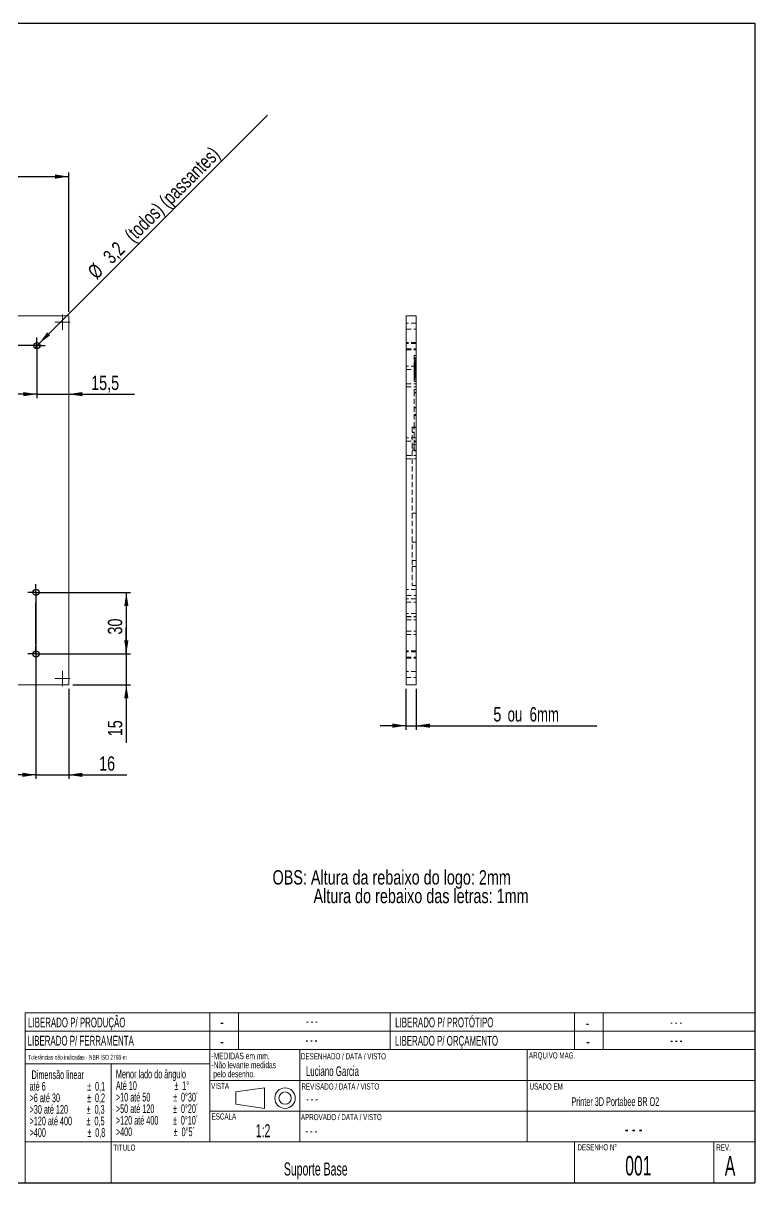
# Model space of a CAD drawing. Header units: millimetres. Extents: x 84 to 2066, y 33 to 1449.
# Drawn here: x 1174 to 2066, y 34 to 1449 of the extents above; entities that cross this region are included whole.
import ezdxf

# ---------------------------------------------------------------- set-up
doc = ezdxf.new("R2010")
doc.units = ezdxf.units.MM
doc.linetypes.add('HIDDEN', pattern=[1.905, 1.27, -0.635])
doc.layers.add('COTAS', color=1, linetype='Continuous')
doc.styles.add('SLDTEXTSTYLE0', font='TXT', dxfattribs={"width": 0.75})
doc.styles.add('SLDTEXTSTYLE1', font='TXT', dxfattribs={"width": 0.605})
doc.styles.add('SLDTEXTSTYLE2', font='TXT', dxfattribs={"width": 0.563})
doc.styles.add('SLDTEXTSTYLE3', font='TXT', dxfattribs={"width": 0.6875})
doc.dimstyles.new('SLDDIMSTYLE0', dxfattribs={"dimtxt": 17.5, "dimasz": 16.51, "dimexe": 0, "dimexo": 0.0625, "dimgap": 4.375, "dimtad": 1, "dimtoh": 1, "dimdec": 1, "dimrnd": 1e-09, "dimzin": 12, "dimdsep": 46, "dimtxsty": 'SLDTEXTSTYLE0', "dimsah": 1, "dimcen": 0.09, "dimadec": 0, "dimazin": 0, "dimtfac": 1, "dimtdec": 1, "dimtmove": 0, "dimatfit": 3, "dimfxl": 1, "dimtolj": 1, "dimtzin": 12, "dimarcsym": 0})
doc.dimstyles.new('SLDDIMSTYLE1', dxfattribs={"dimtxt": 17.5, "dimasz": 16.51, "dimexe": 0, "dimexo": 0.0625, "dimgap": 4.375, "dimtad": 1, "dimtoh": 1, "dimdec": 1, "dimrnd": 1e-09, "dimzin": 12, "dimdsep": 46, "dimtxsty": 'SLDTEXTSTYLE0', "dimsah": 1, "dimcen": 0.09, "dimadec": 0, "dimazin": 0, "dimtfac": 1, "dimtdec": 1, "dimtofl": 0, "dimtmove": 0, "dimatfit": 3, "dimfxl": 1, "dimtolj": 1, "dimtzin": 12, "dimarcsym": 0})
doc.dimstyles.new('SLDDIMSTYLE2', dxfattribs={"dimtxt": 17.5, "dimasz": 16.51, "dimexe": 0, "dimexo": 0.0625, "dimgap": 4.375, "dimtad": 1, "dimtoh": 1, "dimdec": 1, "dimrnd": 1e-09, "dimzin": 12, "dimdsep": 46, "dimtxsty": 'SLDTEXTSTYLE0', "dimsah": 1, "dimcen": 0.09, "dimadec": 0, "dimazin": 0, "dimtfac": 1, "dimtdec": 1, "dimtofl": 0, "dimtmove": 0, "dimatfit": 3, "dimfxl": 1, "dimtolj": 1, "dimtzin": 12, "dimarcsym": 0})

# ---------------------------------------------------------------- blocks, each defined once
blk = doc.blocks.new('SW_NOTE_0')
at = {"layer": 'COTAS', "color": 0, "ltscale": 5, "char_height": 17.5, "attachment_point": 1, "style": 'SLDTEXTSTYLE0'}
for s, insert in [('OBS: Altura da rebaixo do logo: 2mm', (0, 22.6)), ('Altura do rebaixo das letras: 1mm', (50, -0.1))]:
    blk.add_mtext(s, dxfattribs=dict(at, insert=insert))
blk = doc.blocks.new('SW_NOTE_1')
at = {"color": 0, "linetype": 'Continuous', "lineweight": 0, "ltscale": 5, "char_height": 8, "attachment_point": 1, "style": 'SLDTEXTSTYLE1'}
for s, insert in [('-MEDIDAS em mm.', (0, 10.3)), ('-Não levante medidas', (0, -0.7)), (' pelo desenho.', (0, -11.7))]:
    blk.add_mtext(s, dxfattribs=dict(at, insert=insert))
blk = doc.blocks.new('SW_NOTE_2')
at = {"color": 0, "linetype": 'Continuous', "lineweight": 0, "ltscale": 5, "attachment_point": 1, "style": 'SLDTEXTSTYLE1'}
for s, insert, char_height in [('Menor lado do ângulo', (0, 13.6), 10.583), ('Até 10            ', (0, -0.5), 10.583), ('>10 até 50     ', (0, -14.6), 10.583), ('%%p', (71.3, -0.5), 10.58), ('0°30´', (79.4, -14.6), 10.58), ('1°', (80.9, -0.5), 10.58), ('>50 até 120   ', (0, -28.7), 10.583), ('%%p', (69.8, -14.6), 10.58), ('0°20´', (79.3, -28.7), 10.58), ('>120 até 400 ', (0, -42.8), 10.583), ('%%p', (69.7, -28.7), 10.58), ('0°10´', (79.2, -42.8), 10.58), ('%%p', (69.6, -42.8), 10.58), ('0°5´', (80.1, -56.9), 10.58), ('>400              ', (0, -56.9), 10.583), ('%%p', (70.5, -56.9), 10.58)]:
    blk.add_mtext(s, dxfattribs=dict(at, insert=insert, char_height=char_height))
blk = doc.blocks.new('SW_NOTE_3')
at = {"color": 0, "linetype": 'Continuous', "lineweight": 0, "ltscale": 5, "attachment_point": 1, "style": 'SLDTEXTSTYLE1'}
for s, insert, char_height in [(' Dimensão linear', (0, 13.6), 10.583), ('até 6              ', (0, -0.5), 10.583), ('>6 até 30       ', (0, -14.6), 10.583), ('%%p', (70.3, -0.5), 10.58), ('0,1', (79.9, -0.5), 10.58), ('>30 até 120   ', (0, -28.7), 10.583), ('%%p', (70.2, -14.6), 10.58), ('0,2', (79.8, -14.6), 10.58), ('>120 até 400 ', (0, -42.8), 10.583), ('%%p', (69.7, -28.7), 10.58), ('0,3', (79.3, -28.7), 10.58), ('%%p', (69.6, -42.8), 10.58), ('0,5', (79.2, -42.8), 10.58), ('>400              ', (0, -56.9), 10.583), ('%%p', (70.5, -56.9), 10.58), ('0,8', (80.1, -56.9), 10.58)]:
    blk.add_mtext(s, dxfattribs=dict(at, insert=insert, char_height=char_height))
blk = doc.blocks.new('*D6')
at = {"layer": 'COTAS', "ltscale": 5}
for q in [(1471.9, 1336.6), (1188, 1052.7)]:
    blk.add_line((1193.3, 1058), q, dxfattribs=at)
blk.add_solid([(1193.3, 1058), (1206.8, 1067.9), (1203.2, 1071.5)], dxfattribs=at)
at = {"layer": 'COTAS', "ltscale": 5, "char_height": 17.5, "attachment_point": 1, "rotation": 45, "style": 'SLDTEXTSTYLE0'}
for s, insert in [(' (todos) (passantes)', (1292.5, 1189.2)), ('3,2', (1269.7, 1166.3)), ('%%c', (1251, 1147.7))]:
    blk.add_mtext(s, dxfattribs=dict(at, insert=insert))
blk = doc.blocks.new('*D7')
at = {"layer": 'COTAS', "ltscale": 5}
for p, q in [((354.4, 1096.6), (354.4, 1266.6)), ((354.4, 1261.6), (1229.4, 1261.6)), ((1229.4, 1096.6), (1229.4, 1266.6))]:
    blk.add_line(p, q, dxfattribs=at)
for points in [[(354.4, 1261.6), (370.9, 1259.1), (370.9, 1264.2)], [(1229.4, 1261.6), (1212.9, 1264.2), (1212.9, 1259.1)]]:
    blk.add_solid(points, dxfattribs=at)
at = {"layer": 'COTAS', "ltscale": 5, "insert": (790.4, 1284.2), "char_height": 17.5, "attachment_point": 1, "style": 'SLDTEXTSTYLE0'}
blk.add_mtext('350', dxfattribs=at)
blk = doc.blocks.new('*D16')
at = {"layer": 'COTAS', "ltscale": 5}
for p, q in [((1190.6, 1050.4), (1190.6, 991.1)), ((1190.6, 996.1), (1158.9, 996.1)), ((1190.6, 996.1), (1229.4, 996.1)), ((1229.4, 996.1), (1309.9, 996.1))]:
    blk.add_line(p, q, dxfattribs=at)
for points in [[(1190.6, 996.1), (1174.1, 998.7), (1174.1, 993.6)], [(1229.4, 996.1), (1245.9, 993.6), (1245.9, 998.7)]]:
    blk.add_solid(points, dxfattribs=at)
at = {"layer": 'COTAS', "ltscale": 5, "insert": (1256.8, 1018.7), "char_height": 17.5, "attachment_point": 1, "style": 'SLDTEXTSTYLE0'}
blk.add_mtext('15,5', dxfattribs=at)
blk = doc.blocks.new('*D17')
at = {"layer": 'COTAS', "ltscale": 5}
for p, q in [((1189.4, 749.1), (1189.4, 526.6)), ((1229.4, 636.6), (1229.4, 526.6)), ((1189.4, 531.6), (1157.6, 531.6)), ((1189.4, 531.6), (1229.4, 531.6)), ((1229.4, 531.6), (1300.3, 531.6))]:
    blk.add_line(p, q, dxfattribs=at)
for points in [[(1189.4, 531.6), (1172.9, 534.2), (1172.9, 529.1)], [(1229.4, 531.6), (1245.9, 529.1), (1245.9, 534.2)]]:
    blk.add_solid(points, dxfattribs=at)
at = {"layer": 'COTAS', "ltscale": 5, "insert": (1266.5, 554.2), "char_height": 17.5, "attachment_point": 1, "style": 'SLDTEXTSTYLE0'}
blk.add_mtext('16', dxfattribs=at)
blk = doc.blocks.new('*D24')
at = {"layer": 'COTAS', "ltscale": 5}
for p, q in [((1060.6, 1091.6), (1060.6, 1123.4)), ((1060.6, 1017.6), (1060.6, 1091.6)), ((1151.6, 1017.6), (1055.6, 1017.6)), ((1060.6, 1017.6), (1060.6, 985.9))]:
    blk.add_line(p, q, dxfattribs=at)
for points in [[(1060.6, 1091.6), (1063.1, 1108.2), (1058.1, 1108.2)], [(1060.6, 1017.6), (1058.1, 1001.1), (1063.1, 1001.1)]]:
    blk.add_solid(points, dxfattribs=at)
at = {"layer": 'COTAS', "ltscale": 5, "insert": (1038, 1033.2), "char_height": 17.5, "attachment_point": 1, "rotation": 90, "style": 'SLDTEXTSTYLE0'}
blk.add_mtext('29,6', dxfattribs=at)
blk = doc.blocks.new('*D28')
at = {"layer": 'COTAS', "ltscale": 5}
for p, q in [((1194.4, 754.1), (1304.7, 754.1)), ((1299.7, 754.1), (1299.7, 679.1)), ((1194.4, 679.1), (1304.7, 679.1))]:
    blk.add_line(p, q, dxfattribs=at)
for points in [[(1299.7, 754.1), (1297.2, 737.6), (1302.3, 737.6)], [(1299.7, 679.1), (1302.3, 695.7), (1297.2, 695.7)]]:
    blk.add_solid(points, dxfattribs=at)
at = {"layer": 'COTAS', "ltscale": 5, "insert": (1277.2, 702.8), "char_height": 17.5, "attachment_point": 1, "rotation": 90, "style": 'SLDTEXTSTYLE0'}
blk.add_mtext('30', dxfattribs=at)
blk = doc.blocks.new('*D29')
at = {"layer": 'COTAS', "ltscale": 5}
for p, q in [((1299.7, 679.1), (1299.7, 710.9)), ((1194.4, 679.1), (1304.7, 679.1)), ((1299.7, 679.1), (1299.7, 641.6)), ((1234.4, 641.6), (1304.7, 641.6)), ((1299.7, 641.6), (1299.7, 570.8))]:
    blk.add_line(p, q, dxfattribs=at)
for points in [[(1299.7, 679.1), (1302.3, 695.7), (1297.2, 695.7)], [(1299.7, 641.6), (1297.2, 625.1), (1302.3, 625.1)]]:
    blk.add_solid(points, dxfattribs=at)
at = {"layer": 'COTAS', "ltscale": 5, "insert": (1277.2, 578.7), "char_height": 17.5, "attachment_point": 1, "rotation": 90, "style": 'SLDTEXTSTYLE0'}
blk.add_mtext('15', dxfattribs=at)
blk = doc.blocks.new('*D30')
at = {"layer": 'COTAS', "ltscale": 5}
for p, q in [((949.4, 1091.6), (949.4, 1172.2)), ((949.4, 1055.4), (949.4, 1091.6)), ((1185.6, 1055.4), (944.4, 1055.4)), ((949.4, 1055.4), (949.4, 1023.6))]:
    blk.add_line(p, q, dxfattribs=at)
for points in [[(949.4, 1091.6), (951.9, 1108.2), (946.8, 1108.2)], [(949.4, 1055.4), (946.8, 1038.9), (951.9, 1038.9)]]:
    blk.add_solid(points, dxfattribs=at)
at = {"layer": 'COTAS', "ltscale": 5, "insert": (926.8, 1119), "char_height": 17.5, "attachment_point": 1, "rotation": 90, "style": 'SLDTEXTSTYLE0'}
blk.add_mtext('14,5', dxfattribs=at)
blk = doc.blocks.new('SW_CENTERMARKSYMBOL_0')
at = {"color": 0, "linetype": 'Continuous', "lineweight": 0, "ltscale": 5}
for p, q in [((-6.25, 0), (-9.375, 0)), ((0, 0), (-6.25, 0)), ((0, 6.25), (0, 9.375)), ((0, 0), (0, 6.25)), ((0, 0), (0, -6.25)), ((0, 0), (6.25, 0)), ((6.25, 0), (9.375, 0)), ((0, -6.25), (0, -9.375))]:
    blk.add_line(p, q, dxfattribs=at)
blk = doc.blocks.new('SW_CENTERMARKSYMBOL_1')
at = {"color": 0, "linetype": 'Continuous', "lineweight": 0, "ltscale": 5}
for p, q in [((-6.25, 0), (-9.375, 0)), ((0, 0), (-6.25, 0)), ((0, 6.25), (0, 9.375)), ((0, 0), (0, 6.25)), ((0, 0), (0, -6.25)), ((0, 0), (6.25, 0)), ((6.25, 0), (9.375, 0)), ((0, -6.25), (0, -9.375))]:
    blk.add_line(p, q, dxfattribs=at)
blk = doc.blocks.new('SW_CENTERMARKSYMBOL_5')
at = {"layer": 'COTAS', "color": 0, "ltscale": 5}
for p, q in [((-6.2, 0), (-10, 0)), ((0, 0), (-6.2, 0)), ((0, 6.2), (0, 10)), ((0, 0), (0, 6.2)), ((0, 0), (0, -6.2)), ((0, 0), (6.2, 0)), ((323.8, 5), (323.8, 8.7)), ((323.8, -1.2), (323.8, 5)), ((493.8, 5), (493.8, 8.7)), ((493.8, -1.2), (493.8, 5)), ((791.3, 0), (787.5, 0)), ((797.5, 0), (791.3, 0)), ((797.5, 6.2), (797.5, 10)), ((797.5, 0), (797.5, 6.2)), ((797.5, 0), (797.5, -6.2)), ((797.5, 0), (803.7, 0)), ((0, -6.2), (0, -10)), ((6.2, 0), (10, 0)), ((317.5, -1.2), (313.8, -1.2)), ((323.8, -1.2), (317.5, -1.2)), ((323.8, -1.2), (323.7, -7.5)), ((323.7, -7.5), (323.7, -11.2)), ((323.8, -1.2), (330, -1.3)), ((330, -1.3), (333.7, -1.3)), ((487.5, -1.2), (483.8, -1.2)), ((493.8, -1.2), (487.5, -1.2)), ((493.8, -1.2), (493.7, -7.5)), ((493.7, -7.5), (493.7, -11.2)), ((493.8, -1.2), (500, -1.3)), ((500, -1.3), (503.7, -1.3)), ((797.5, -6.2), (797.5, -10)), ((803.7, 0), (807.5, 0)), ((796.2, -301.2), (796.3, -295)), ((796.3, -295), (796.3, -291.3)), ((790, -301.2), (786.3, -301.2)), ((796.2, -301.2), (790, -301.2)), ((796.2, -301.2), (796.2, -307.5)), ((796.2, -301.2), (802.5, -301.3)), ((796.2, -307.5), (796.2, -311.2)), ((802.5, -301.3), (806.2, -301.3)), ((92.5, -321.9), (88.8, -321.9)), ((98.8, -321.9), (92.5, -321.9)), ((98.8, -321.9), (98.7, -328.2)), ((98.8, -315.7), (98.8, -311.9)), ((98.8, -321.9), (98.8, -315.7)), ((98.8, -321.9), (105, -321.9)), ((105, -321.9), (108.7, -322)), ((98.7, -328.2), (98.7, -331.9)), ((519, -333.5), (519, -329.8)), ((519, -339.8), (519, -333.5)), ((763.5, -333.5), (763.5, -329.8)), ((763.5, -339.8), (763.5, -333.5)), ((512.8, -339.7), (509, -339.7)), ((519, -339.8), (512.8, -339.7)), ((519, -339.8), (519, -346)), ((519, -339.8), (525.2, -339.8)), ((519, -346), (519, -349.7)), ((525.2, -339.8), (529, -339.8)), ((757.3, -339.7), (753.5, -339.7)), ((763.5, -339.8), (757.3, -339.7)), ((763.5, -339.8), (763.5, -346)), ((763.5, -339.8), (769.7, -339.8)), ((763.5, -346), (763.5, -349.7)), ((769.7, -339.8), (773.5, -339.8)), ((0, -371.3), (0, -367.5)), ((323.8, -370), (323.8, -366.3)), ((493.8, -370), (493.8, -366.3)), ((796.3, -370), (796.3, -366.3)), ((-6.2, -377.5), (-10, -377.5)), ((0, -377.5), (-6.2, -377.5)), ((0, -377.5), (0, -371.3)), ((0, -377.5), (0, -383.7)), ((0, -377.5), (6.2, -377.5)), ((6.2, -377.5), (10, -377.5)), ((317.5, -376.2), (313.8, -376.2)), ((323.8, -376.2), (317.5, -376.2)), ((323.8, -376.2), (323.7, -382.5)), ((323.8, -376.2), (323.8, -370)), ((323.8, -376.2), (330, -376.3)), ((330, -376.3), (333.7, -376.3)), ((487.5, -376.2), (483.8, -376.2)), ((493.8, -376.2), (487.5, -376.2)), ((493.8, -376.2), (493.7, -382.5)), ((493.8, -376.2), (493.8, -370)), ((493.8, -376.2), (500, -376.3)), ((500, -376.3), (503.7, -376.3)), ((790, -376.2), (786.3, -376.2)), ((796.2, -376.2), (790, -376.2)), ((796.2, -376.2), (796.3, -370)), ((796.2, -376.2), (796.2, -382.5)), ((796.2, -376.2), (802.5, -376.3)), ((802.5, -376.3), (806.2, -376.3)), ((0, -383.7), (0, -387.5)), ((323.7, -382.5), (323.7, -386.2)), ((391.2, -401.2), (391.3, -395)), ((391.3, -395), (391.3, -391.3)), ((493.7, -382.5), (493.7, -386.2)), ((796.2, -382.5), (796.2, -386.2)), ((385, -401.2), (381.3, -401.2)), ((391.2, -401.2), (385, -401.2)), ((391.2, -401.2), (391.2, -407.5)), ((391.2, -401.2), (397.5, -401.3)), ((391.2, -407.5), (391.2, -411.2)), ((397.5, -401.3), (401.2, -401.3))]:
    blk.add_line(p, q, dxfattribs=at)
blk = doc.blocks.new('SW_CENTERMARKSYMBOL_9')
at = {"layer": 'COTAS', "color": 0, "ltscale": 5}
for p, q in [((-6.2, 0), (-10, 0)), ((0, 0), (-6.2, 0)), ((0, 6.2), (0, 10)), ((0, 0), (0, 6.2)), ((0, 0), (6.2, 0)), ((0, 0), (0, -6.2)), ((0, -6.2), (0, -10)), ((6.2, 0), (10, 0)), ((-1.2, -295), (-1.2, -291.3)), ((-1.2, -301.2), (-1.2, -295)), ((-7.5, -301.2), (-11.2, -301.2)), ((-1.2, -301.2), (-7.5, -301.2)), ((-1.2, -301.2), (-1.3, -307.5)), ((-1.3, -307.5), (-1.3, -311.2)), ((-1.2, -301.2), (5, -301.3)), ((5, -301.3), (8.7, -301.3))]:
    blk.add_line(p, q, dxfattribs=at)
blk = doc.blocks.new('SW_CENTERMARKSYMBOL_10')
at = {"layer": 'COTAS', "color": 0, "ltscale": 5}
for p, q in [((-6.2, 0), (-10, 0)), ((0, 0), (-6.2, 0)), ((0, 6.2), (0, 10)), ((0, 0), (0, 6.2)), ((0, 0), (6.2, 0)), ((0, 0), (0, -6.2)), ((0, -6.2), (0, -10)), ((6.2, 0), (10, 0)), ((-1.2, -370), (-1.2, -366.3)), ((-7.5, -376.2), (-11.2, -376.2)), ((-1.2, -376.2), (-7.5, -376.2)), ((-1.2, -376.2), (-1.3, -382.5)), ((-1.2, -376.2), (-1.2, -370)), ((-1.2, -376.2), (5, -376.3)), ((5, -376.3), (8.7, -376.3)), ((-1.3, -382.5), (-1.3, -386.2))]:
    blk.add_line(p, q, dxfattribs=at)
blk = doc.blocks.new('SW_CENTERMARKSYMBOL_12')
at = {"layer": 'COTAS', "color": 0, "ltscale": 5}
for p, q in [((0, 81.25), (0, 85)), ((-6.25, 75), (-10, 75)), ((0, 75), (-6.25, 75)), ((0, 75), (0, 81.25)), ((0, 75), (0, 68.75)), ((0, 75), (6.25, 75)), ((6.25, 75), (10, 75)), ((0, 12.5), (0, 62.5)), ((-6.25, 0), (-10, 0)), ((0, 0), (-6.25, 0)), ((0, 0), (0, 6.25)), ((0, 0), (0, -6.25)), ((0, 0), (6.25, 0)), ((6.25, 0), (10, 0)), ((0, -6.25), (0, -10))]:
    blk.add_line(p, q, dxfattribs=at)
blk = doc.blocks.new('*D46')
at = {"layer": 'COTAS', "ltscale": 5}
for p, q in [((1640.9, 636.6), (1640.9, 586.6)), ((1653.4, 636.6), (1653.4, 586.6)), ((1640.9, 591.6), (1609.2, 591.6)), ((1640.9, 591.6), (1653.4, 591.6)), ((1653.4, 591.6), (1873.9, 591.6))]:
    blk.add_line(p, q, dxfattribs=at)
for points in [[(1640.9, 591.6), (1624.4, 594.2), (1624.4, 589.1)], [(1653.4, 591.6), (1670, 589.1), (1670, 594.2)]]:
    blk.add_solid(points, dxfattribs=at)
at = {"layer": 'COTAS', "ltscale": 5, "char_height": 17.5, "attachment_point": 1}
for s, insert, style in [('5', (1747.5, 614.2), 'SLDTEXTSTYLE0'), (' ou  6mm', (1760.4, 614.2), 'SLDTEXTSTYLE3')]:
    blk.add_mtext(s, dxfattribs=dict(at, insert=insert, style=style))

msp = doc.modelspace()

# ---------------------------------------------------------------- linework, layer by layer
at = {"color": 7, "linetype": 'Continuous', "lineweight": 30, "ltscale": 5}
for p, q in [((126.43, 1448.801), (2066.43, 1448.801)), ((2066.43, 1448.801), (2066.43, 33.801)), ((126.43, 33.801), (2066.43, 33.801))]:
    msp.add_line(p, q, dxfattribs=at)
at = {"color": 7, "linetype": 'Continuous', "lineweight": 15, "ltscale": 5}
for p, q in [((354.389, 1091.641), (1229.389, 1091.641)), ((1229.389, 1091.641), (1229.389, 641.641)), ((1640.942, 641.641), (1640.942, 1091.641)), ((1640.942, 1091.641), (1653.442, 1091.641)), ((1653.442, 641.641), (1653.442, 1091.641)), ((1229.389, 641.641), (354.389, 641.641)), ((1640.942, 641.641), (1653.442, 641.641))]:
    msp.add_line(p, q, dxfattribs=at)
at = {"color": 7, "linetype": 'HIDDEN', "lineweight": 0, "ltscale": 5}
for p, q in [((1653.442, 1082.891), (1640.942, 1082.891)), ((1640.942, 1075.391), (1653.442, 1075.391)), ((1653.442, 1059.141), (1640.942, 1059.141)), ((1653.442, 1057.891), (1640.942, 1057.891)), ((1640.942, 1051.641), (1653.442, 1051.641)), ((1640.942, 1050.391), (1653.442, 1050.391)), ((1650.942, 1043.18), (1653.442, 1043.18)), ((1650.942, 1040.375), (1653.442, 1040.375)), ((1650.942, 1039.211), (1653.442, 1039.211)), ((1650.942, 1037.684), (1653.442, 1037.684)), ((1650.942, 1036.768), (1653.442, 1036.768)), ((1650.942, 1036.463), (1653.442, 1036.463)), ((1650.942, 1029.418), (1650.942, 1036.463)), ((1650.942, 1034.565), (1653.442, 1034.565)), ((1650.942, 1034.298), (1653.442, 1034.298)), ((1650.942, 1034.293), (1653.442, 1034.293)), ((1650.942, 1033.906), (1653.442, 1033.906)), ((1650.942, 1033.844), (1653.442, 1033.844)), ((1650.942, 1033.248), (1653.442, 1033.248)), ((1650.942, 1033.105), (1653.442, 1033.105)), ((1650.942, 1033), (1653.442, 1033)), ((1653.442, 1030.391), (1640.942, 1030.391)), ((1640.942, 1026.391), (1653.442, 1026.391)), ((1650.942, 1032.8), (1653.442, 1032.8)), ((1650.942, 1032.494), (1653.442, 1032.494)), ((1650.942, 1031.459), (1653.442, 1031.459)), ((1650.942, 1031.297), (1653.442, 1031.297)), ((1650.942, 1030.968), (1653.442, 1030.968)), ((1650.942, 1029.647), (1653.442, 1029.647)), ((1650.942, 1029.537), (1653.442, 1029.537)), ((1650.942, 1029.418), (1653.442, 1029.418)), ((1650.942, 1028.569), (1650.942, 1029.418)), ((1650.942, 1028.96), (1653.442, 1028.96)), ((1650.942, 1028.907), (1653.442, 1028.907)), ((1650.942, 1028.85), (1653.442, 1028.85)), ((1650.942, 1028.831), (1653.442, 1028.831)), ((1650.942, 1028.821), (1653.442, 1028.821)), ((1650.942, 1028.802), (1653.442, 1028.802)), ((1650.942, 1028.693), (1653.442, 1028.693)), ((1650.942, 1028.569), (1653.442, 1028.569)), ((1650.942, 1027.796), (1650.942, 1028.233)), ((1650.942, 1028.12), (1653.442, 1028.12)), ((1650.942, 1028.025), (1653.442, 1028.025)), ((1650.942, 1027.858), (1653.442, 1027.858)), ((1650.942, 1027.848), (1653.442, 1027.848)), ((1650.942, 1027.824), (1653.442, 1027.824)), ((1650.942, 1027.796), (1653.442, 1027.796)), ((1650.942, 1027.777), (1653.442, 1027.777)), ((1650.942, 1027.748), (1653.442, 1027.748)), ((1650.942, 1027.739), (1653.442, 1027.739)), ((1650.942, 1027.729), (1653.442, 1027.729)), ((1650.942, 1027.724), (1653.442, 1027.724)), ((1650.942, 1027.715), (1653.442, 1027.715)), ((1650.942, 1027.61), (1653.442, 1027.61)), ((1650.942, 1027.596), (1653.442, 1027.596)), ((1650.942, 1027.562), (1653.442, 1027.562)), ((1650.942, 1026.794), (1653.442, 1026.794)), ((1650.942, 1026.546), (1653.442, 1026.546)), ((1650.942, 1026.341), (1653.442, 1026.341)), ((1650.942, 1026.036), (1653.442, 1026.036)), ((1650.942, 1025.998), (1653.442, 1025.998)), ((1650.942, 1025.473), (1653.442, 1025.473)), ((1650.942, 1025.215), (1653.442, 1025.215)), ((1650.942, 1025.053), (1653.442, 1025.053)), ((1650.942, 1024.557), (1653.442, 1024.557)), ((1650.942, 1023.789), (1653.442, 1023.789)), ((1650.942, 1023.627), (1653.442, 1023.627)), ((1650.942, 1023.374), (1653.442, 1023.374)), ((1650.942, 1019.186), (1650.942, 1022.806)), ((1650.942, 1022.806), (1653.442, 1022.806)), ((1650.942, 1022.725), (1653.442, 1022.725)), ((1650.942, 1022.611), (1653.442, 1022.611)), ((1650.942, 1022.42), (1653.442, 1022.42)), ((1650.942, 1021.857), (1653.442, 1021.857)), ((1650.942, 1021.747), (1653.442, 1021.747)), ((1650.942, 1021.204), (1653.442, 1021.204)), ((1650.942, 1021.142), (1653.442, 1021.142)), ((1650.942, 1021.089), (1653.442, 1021.089)), ((1650.942, 1021.008), (1653.442, 1021.008)), ((1650.942, 1020.998), (1653.442, 1020.998)), ((1650.942, 1020.903), (1653.442, 1020.903)), ((1650.942, 1020.588), (1653.442, 1020.588)), ((1650.942, 1020.55), (1653.442, 1020.55)), ((1650.942, 1019.482), (1653.442, 1019.482)), ((1650.942, 1019.186), (1653.442, 1019.186)), ((1650.942, 1019.062), (1650.942, 1019.186)), ((1650.942, 1019.181), (1653.442, 1019.181)), ((1650.942, 1019.062), (1653.442, 1019.062)), ((1640.942, 1008.891), (1653.442, 1008.891)), ((1640.942, 1004.891), (1653.442, 1004.891)), ((1650.942, 1018.756), (1653.442, 1018.756)), ((1650.942, 1012.04), (1650.942, 1018.421)), ((1650.942, 1017.535), (1653.442, 1017.535)), ((1650.942, 1016.314), (1653.442, 1016.314)), ((1650.942, 1014.649), (1653.442, 1014.649)), ((1650.942, 1014.587), (1653.442, 1014.587)), ((1650.942, 1012.04), (1653.442, 1012.04)), ((1650.942, 1011.735), (1653.442, 1011.735)), ((1650.942, 998.374), (1650.942, 1001.7)), ((1650.942, 1001.7), (1653.442, 1001.7)), ((1653.442, 998.252), (1650.942, 998.252)), ((1650.942, 955.699), (1650.942, 997.737)), ((1650.942, 997.737), (1653.442, 997.737)), ((1650.942, 979.902), (1653.442, 979.902)), ((1650.942, 979.457), (1653.442, 979.457)), ((1653.442, 971.489), (1650.942, 971.489)), ((1650.942, 970.107), (1653.442, 970.107)), ((1648.442, 955.699), (1650.942, 955.699)), ((1648.442, 955.699), (1648.442, 785.822)), ((1648.442, 955.388), (1650.942, 955.388)), ((1648.442, 949.762), (1650.942, 949.762)), ((1648.442, 949.16), (1650.942, 949.16)), ((1650.942, 955.699), (1653.442, 955.699)), ((1650.942, 934.122), (1650.942, 955.699)), ((1650.942, 955.388), (1653.442, 955.388)), ((1653.442, 942.721), (1640.942, 942.721)), ((1640.942, 938.721), (1653.442, 938.721)), ((1653.442, 934.322), (1648.442, 934.322)), ((1648.442, 934.122), (1650.942, 934.122)), ((1650.942, 938.03), (1653.442, 938.03)), ((1650.942, 934.122), (1653.442, 934.122)), ((1650.942, 926.79), (1650.942, 934.122)), ((1640.942, 921.221), (1653.442, 921.221)), ((1648.442, 930.289), (1650.942, 930.289)), ((1648.442, 927.75), (1650.942, 927.75)), ((1650.942, 927.75), (1653.442, 927.75)), ((1650.942, 926.79), (1653.442, 926.79)), ((1640.942, 917.221), (1653.442, 917.221)), ((1648.442, 851.09), (1653.442, 851.09)), ((1648.442, 815.651), (1653.442, 815.651)), ((1648.442, 793.003), (1653.442, 793.003)), ((1648.442, 785.822), (1653.442, 785.822)), ((1653.442, 757.891), (1640.942, 757.891)), ((1640.942, 750.391), (1653.442, 750.391)), ((1648.442, 762.574), (1653.442, 762.574)), ((1653.442, 746.221), (1640.942, 746.221)), ((1640.942, 742.221), (1653.442, 742.221)), ((1653.442, 728.391), (1640.942, 728.391)), ((1640.942, 724.721), (1653.442, 724.721)), ((1640.942, 724.391), (1653.442, 724.391)), ((1640.942, 720.721), (1653.442, 720.721)), ((1640.942, 706.891), (1653.442, 706.891)), ((1640.942, 702.891), (1653.442, 702.891)), ((1653.442, 682.891), (1640.942, 682.891)), ((1653.442, 681.641), (1640.942, 681.641)), ((1640.942, 675.391), (1653.442, 675.391)), ((1640.942, 674.141), (1653.442, 674.141)), ((1653.442, 657.891), (1640.942, 657.891)), ((1640.942, 650.391), (1653.442, 650.391))]:
    msp.add_line(p, q, dxfattribs=at)
at = {"color": 7, "linetype": 'Continuous', "lineweight": 0, "ltscale": 5}
for p, q in [((1176.42, 241.322), (1401.42, 241.322)), ((1176.42, 241.322), (1176.42, 218.822)), ((1401.42, 241.322), (1401.42, 218.822)), ((1401.42, 241.322), (1436.42, 241.322)), ((1401.42, 241.322), (1401.42, 218.822)), ((1436.42, 241.322), (1436.42, 218.822)), ((1436.42, 241.322), (1621.42, 241.322)), ((1436.42, 241.322), (1436.42, 218.822)), ((1621.42, 241.322), (1621.42, 218.822)), ((1621.42, 241.322), (1846.42, 241.322)), ((1621.42, 241.322), (1621.42, 218.822)), ((1846.42, 241.322), (1846.42, 218.822)), ((1846.42, 241.322), (1881.42, 241.322)), ((1846.42, 241.322), (1846.42, 218.822)), ((1881.42, 241.322), (1881.42, 218.822)), ((1881.42, 241.322), (2066.42, 241.322)), ((1881.42, 241.322), (1881.42, 218.822)), ((2066.42, 241.322), (2066.42, 218.822)), ((1176.42, 218.822), (1401.42, 218.822)), ((1176.42, 218.822), (1401.42, 218.822)), ((1176.42, 218.822), (1176.42, 196.322)), ((1401.42, 218.822), (1436.42, 218.822)), ((1401.42, 218.822), (1401.42, 196.322)), ((1401.42, 218.822), (1436.42, 218.822)), ((1401.42, 218.822), (1401.42, 196.322)), ((1436.42, 218.822), (1621.42, 218.822)), ((1436.42, 218.822), (1436.42, 196.322)), ((1436.42, 218.822), (1621.42, 218.822)), ((1436.42, 218.822), (1436.42, 196.322)), ((1621.42, 218.822), (1846.42, 218.822)), ((1621.42, 218.822), (1621.42, 196.322)), ((1621.42, 218.822), (1846.42, 218.822)), ((1621.42, 218.822), (1621.42, 196.322)), ((1846.42, 218.822), (1881.42, 218.822)), ((1846.42, 218.822), (1846.42, 196.322)), ((1846.42, 218.822), (1881.42, 218.822)), ((1846.42, 218.822), (1846.42, 196.322)), ((1881.42, 218.822), (2066.42, 218.822)), ((1881.42, 218.822), (1881.42, 196.322)), ((1881.42, 218.822), (2066.42, 218.822)), ((1881.42, 218.822), (1881.42, 196.322)), ((2066.42, 218.822), (2066.42, 196.322)), ((1176.42, 196.322), (1401.42, 196.322)), ((1176.42, 196.322), (1401.42, 196.322)), ((1176.42, 196.322), (1176.42, 178.822)), ((1401.42, 196.322), (1436.42, 196.322)), ((1401.42, 196.322), (1401.42, 178.822)), ((1401.42, 196.322), (1511.42, 196.322)), ((1401.42, 196.322), (1401.42, 158.822)), ((1436.42, 196.322), (1621.42, 196.322)), ((1511.42, 196.322), (1511.42, 158.822)), ((1511.42, 196.322), (1846.42, 196.322)), ((1511.42, 196.322), (1511.42, 158.822)), ((1621.42, 196.322), (1846.42, 196.322)), ((1788.92, 196.322), (1788.92, 83.822)), ((1846.42, 196.322), (1881.42, 196.322)), ((1846.42, 196.322), (2066.42, 196.322)), ((1881.42, 196.322), (2066.42, 196.322)), ((2066.42, 196.322), (2066.42, 121.322)), ((1176.42, 178.822), (1401.42, 178.822)), ((1176.42, 178.822), (1281.42, 178.822)), ((1176.42, 178.822), (1176.42, 83.822)), ((1281.42, 178.822), (1281.42, 83.822)), ((1281.42, 178.822), (1401.42, 178.822)), ((1281.42, 178.822), (1281.42, 83.822)), ((1401.42, 178.822), (1401.42, 83.822)), ((1401.42, 158.822), (1511.42, 158.822)), ((1401.42, 158.822), (1511.42, 158.822)), ((1401.42, 158.822), (1401.42, 121.322)), ((1511.42, 158.822), (2066.42, 158.822)), ((1511.42, 158.822), (1511.42, 121.322)), ((1511.42, 158.822), (1846.42, 158.822)), ((1511.42, 158.822), (1511.42, 121.322)), ((1433.257, 144.619), (1468.257, 149.619)), ((1433.257, 144.619), (1433.257, 129.619)), ((1468.257, 149.619), (1468.257, 124.619)), ((1433.257, 129.619), (1468.257, 124.619)), ((1401.42, 121.322), (1511.42, 121.322)), ((1401.42, 121.322), (1511.42, 121.322)), ((1401.42, 121.322), (1401.42, 83.822)), ((1511.42, 121.322), (1846.42, 121.322)), ((1511.42, 121.322), (1511.42, 83.822)), ((1511.42, 121.322), (1846.42, 121.322)), ((1511.42, 121.322), (1511.42, 83.822)), ((1846.42, 121.322), (2066.42, 121.322)), ((1846.42, 121.322), (2066.42, 121.322)), ((2066.42, 121.322), (2066.42, 83.822)), ((1176.42, 83.822), (1281.42, 83.822)), ((1176.42, 83.822), (1281.42, 83.822)), ((1176.42, 83.822), (1176.42, 33.822)), ((1281.42, 83.822), (1401.42, 83.822)), ((1281.42, 83.822), (1281.42, 33.822)), ((1281.42, 83.822), (1846.42, 83.822)), ((1281.42, 83.822), (1281.42, 33.822)), ((1401.42, 83.822), (1511.42, 83.822)), ((1511.42, 83.822), (1846.42, 83.822)), ((1846.42, 83.822), (2066.42, 83.822)), ((1846.42, 83.822), (1846.42, 33.822)), ((1846.42, 83.822), (2016.42, 83.822)), ((1846.42, 83.822), (1846.42, 33.822)), ((2016.42, 83.822), (2016.42, 33.822)), ((2016.42, 83.822), (2066.42, 83.822)), ((2016.42, 83.822), (2016.42, 33.822)), ((2066.42, 83.822), (2066.42, 33.822)), ((1176.42, 33.822), (1281.42, 33.822)), ((1281.42, 33.822), (1846.42, 33.822)), ((1846.42, 33.822), (2016.42, 33.822)), ((2016.42, 33.822), (2066.42, 33.822))]:
    msp.add_line(p, q, dxfattribs=at)
at = {"color": 7, "linetype": 'Continuous', "ltscale": 5}
for centre in [(1190.639, 1055.391), (1189.389, 754.141), (1189.389, 679.141)]:
    msp.add_circle(centre, 3.75, dxfattribs=at)
at = {"color": 7, "linetype": 'Continuous', "lineweight": 15, "ltscale": 25}
for centre in [(1190.639, 1055.391), (1189.389, 754.141), (1189.389, 679.141)]:
    msp.add_circle(centre, 3.75, dxfattribs=at)
at = {"color": 7, "linetype": 'Continuous', "lineweight": 0, "ltscale": 5}
for radius in [12.5, 7.5]:
    msp.add_circle((1493.355, 137.119), radius, dxfattribs=at)
at = {"color": 7, "linetype": 'HIDDEN', "lineweight": 0, "ltscale": 5}
for points, knots in [([(1650.942, 1040.375), (1650.942, 1040.6), (1650.942, 1041.05), (1650.942, 1041.618), (1650.942, 1042.103), (1650.942, 1042.501), (1650.942, 1042.804), (1650.942, 1043.022), (1650.942, 1043.158), (1650.942, 1043.172), (1650.942, 1043.18)], [0, 0, 0, 0, 0.11450042, 0.22842116, 0.34399661, 0.46295648, 0.58670296, 0.71630291, 0.85413068, 1, 1, 1, 1]), ([(1650.942, 1037.44), (1650.942, 1037.528), (1650.942, 1038.61), (1650.942, 1039.53), (1650.942, 1040.375)], [0, 0, 0, 0, 0.08152194, 1, 1, 1, 1]), ([(1650.942, 1022.42), (1650.942, 1022.423), (1650.942, 1022.43), (1650.942, 1022.491), (1650.942, 1022.593), (1650.942, 1022.732), (1650.942, 1022.909), (1650.942, 1023.123), (1650.942, 1023.385), (1650.942, 1023.678), (1650.942, 1024.036), (1650.942, 1024.463), (1650.942, 1024.964), (1650.942, 1025.543), (1650.942, 1026.193), (1650.942, 1026.919), (1650.942, 1027.719), (1650.942, 1028.278), (1650.942, 1028.569)], [0, 0, 0, 0, 0.03401725, 0.06691778, 0.10114883, 0.13674764, 0.17353155, 0.21401244, 0.25792012, 0.30536138, 0.35863315, 0.42087735, 0.49265021, 0.57409661, 0.66515523, 0.76649389, 0.87830456, 1, 1, 1, 1]), ([(1650.942, 1018.756), (1650.942, 1018.762), (1650.942, 1018.775), (1650.942, 1018.862), (1650.942, 1018.993), (1650.942, 1019.12), (1650.942, 1019.186)], [0, 0, 0, 0, 0.232920315, 0.474785116, 0.73125861, 1, 1, 1, 1]), ([(1648.442, 785.163), (1648.442, 784.626), (1648.442, 782.747), (1648.442, 777.871), (1648.442, 770.966), (1648.442, 765.41), (1648.442, 762.574)], [0, 0, 0, 0, 0.11450868, 0.40018511, 0.69388264, 1, 1, 1, 1])]:
    msp.add_open_spline(points, degree=3, knots=knots, dxfattribs=at)

# ---------------------------------------------------------------- block references
at = {"color": 7, "linetype": 'Continuous', "lineweight": 0, "ltscale": 5}
for name, p in [('SW_CENTERMARKSYMBOL_0', (1221.889, 1084.141)), ('SW_CENTERMARKSYMBOL_1', (1221.889, 649.141)), ('SW_NOTE_1', (1403.612, 182.294)), ('SW_NOTE_3', (1181.667, 157.355)), ('SW_NOTE_2', (1287.011, 158.217))]:
    msp.add_blockref(name, p, dxfattribs=at)
at = {"layer": 'COTAS', "ltscale": 5}
for name, p in [('SW_CENTERMARKSYMBOL_5', (393.139, 1055.391)), ('SW_CENTERMARKSYMBOL_9', (1190.639, 1055.391)), ('SW_CENTERMARKSYMBOL_10', (1190.639, 1055.391)), ('SW_CENTERMARKSYMBOL_12', (1189.389, 679.141)), ('SW_NOTE_0', (1478.076, 392.675))]:
    msp.add_blockref(name, p, dxfattribs=at)

# ---------------------------------------------------------------- texts
at = {"color": 7, "linetype": 'Continuous', "lineweight": 0, "ltscale": 5, "attachment_point": 1}
for s, insert, char_height, style in [('LIBERADO P/ PRODUÇÃO', (1179.869, 235.391), 11.90625, 'SLDTEXTSTYLE1'), ('-', (1414.244, 238.163), 15.875, 'SLDTEXTSTYLE1'), ('- - -', (1518.941, 237.046), 11.9062, 'SLDTEXTSTYLE2'), ('LIBERADO P/ PROTÓTIPO', (1627.671, 235.476), 11.90625, 'SLDTEXTSTYLE1'), ('-', (1860.169, 236.954), 15.875, 'SLDTEXTSTYLE1'), ('- - -', (1963.278, 235.799), 11.9062, 'SLDTEXTSTYLE2'), ('LIBERADO P/ FERRAMENTA', (1179.351, 213.204), 11.90625, 'SLDTEXTSTYLE1'), ('LIBERADO P/ ORÇAMENTO', (1627.428, 213.118), 11.90625, 'SLDTEXTSTYLE1'), ('-', (1414.165, 214.665), 15.875, 'SLDTEXTSTYLE1'), ('- - -', (1518.376, 214.119), 11.9062, 'SLDTEXTSTYLE2'), ('-', (1860.86, 214.581), 15.875, 'SLDTEXTSTYLE1'), ('- - -', (1963.567, 213.725), 11.9062, 'SLDTEXTSTYLE2'), ('Tolerâncias não indicadas - NBR ISO 2768-m', (1179.978, 189.931), 5.86515, 'SLDTEXTSTYLE1'), ('DESENHADO / DATA / VISTO', (1512.797, 191.866), 7.5, 'SLDTEXTSTYLE1'), ('ARQUIVO MAG.', (1790.929, 192.991), 7.5, 'SLDTEXTSTYLE1'), ('Luciano Garcia', (1518.814, 175.981), 11.90625, 'SLDTEXTSTYLE1'), ('VISTA', (1403.177, 155.683), 7.5, 'SLDTEXTSTYLE1'), ('REVISADO / DATA / VISTO', (1513.416, 155.085), 7.5, 'SLDTEXTSTYLE1'), ('USADO EM', (1791.774, 155.063), 7.5, 'SLDTEXTSTYLE1'), ('- - -', (1519.136, 142.232), 11.9062, 'SLDTEXTSTYLE2'), ('Printer 3D Portabee BR O2', (1842.713, 138.202), 10.58333, 'SLDTEXTSTYLE1'), ('ESCALA', (1403.819, 118.5), 7.5, 'SLDTEXTSTYLE1'), ('APROVADO / DATA / VISTO', (1512.743, 117.776), 7.5, 'SLDTEXTSTYLE1'), ('1:2', (1457.593, 105.357), 15.875, 'SLDTEXTSTYLE1'), ('- - -', (1518.275, 103.306), 11.9062, 'SLDTEXTSTYLE2'), ('- - -', (1907.871, 108.9), 18.5208, 'SLDTEXTSTYLE2'), ('TITULO', (1283.858, 80.498), 7.5, 'SLDTEXTSTYLE1'), ('DESENHO N°', (1850.034, 80.946), 7.5, 'SLDTEXTSTYLE1'), ('REV.', (2019.405, 80.579), 7.5, 'SLDTEXTSTYLE1'), ('Suporte Base', (1491.862, 58.577), 15.875, 'SLDTEXTSTYLE1'), ('001', (1908.328, 66.56), 23.8125, 'SLDTEXTSTYLE1'), ('A', (2029.824, 66.421), 23.812, 'SLDTEXTSTYLE1')]:
    msp.add_mtext(s, dxfattribs=dict(at, insert=insert, char_height=char_height, style=style))

# ---------------------------------------------------------------- dimensions: what is measured, and where the dimension line sits
at = {"layer": 'COTAS', "ltscale": 5}
dim = msp.add_diameter_dim_2p(p1=(1187.988, 1052.739), p2=(1193.291, 1058.043), text='<> (todos) (passantes)', dimstyle='SLDDIMSTYLE0', dxfattribs=at)
dim.commit()
dim.dimension.update_dxf_attribs({"geometry": '*D6', "text_midpoint": (1366.889, 1231.641), "dimtype": 163})
for base, p1, p2, dimstyle, picture, middle in [((1229.389, 1261.641), (354.389, 1091.641), (1229.389, 1091.641), 'SLDDIMSTYLE1', '*D7', (809.758, 1261.641)), ((1229.389301957, 996.117815626), (1190.639301957, 1055.390868854), (1229.389301957, 1091.640868854), 'SLDDIMSTYLE2', '*D16', (1279.389301957, 996.117815626)), ((1229.389, 531.641), (1189.389, 754.141), (1229.389, 641.641), 'SLDDIMSTYLE2', '*D17', (1279.389, 531.641))]:
    dim = msp.add_linear_dim(base=base, p1=p1, p2=p2, dimstyle=dimstyle, dxfattribs=at)
    dim.commit()
    dim.dimension.update_dxf_attribs({"geometry": picture, "text_midpoint": middle, "dimtype": 160})
for base, p1, p2, dimstyle, picture, middle in [((949.389301957, 1091.640868854), (1190.639301957, 1055.390868854), (1229.389301957, 1091.640868854), 'SLDDIMSTYLE2', '*D30', (949.389301957, 1141.640868854)), ((1060.597, 1091.641), (1156.639, 1017.641), (1229.389, 1091.641), 'SLDDIMSTYLE2', '*D24', (1060.597, 1055.854)), ((1299.745, 679.141), (1189.389, 754.141), (1189.389, 679.141), 'SLDDIMSTYLE1', '*D28', (1299.745, 715.748)), ((1299.745, 641.641), (1189.389, 679.141), (1229.389, 641.641), 'SLDDIMSTYLE2', '*D29', (1299.745, 591.641))]:
    dim = msp.add_linear_dim(base=base, p1=p1, p2=p2, angle=90, dimstyle=dimstyle, dxfattribs=at)
    dim.commit()
    dim.dimension.update_dxf_attribs({"geometry": picture, "text_midpoint": middle, "dimtype": 160})
dim = msp.add_linear_dim(base=(1653.442, 591.641), p1=(1640.942, 641.641), p2=(1653.442, 641.641), text='<> ou  6mm', dimstyle='SLDDIMSTYLE2', dxfattribs=at)
dim.commit()
dim.dimension.update_dxf_attribs({"geometry": '*D46', "text_midpoint": (1806.767, 591.641), "dimtype": 160})

doc.saveas('drawing.dxf')
